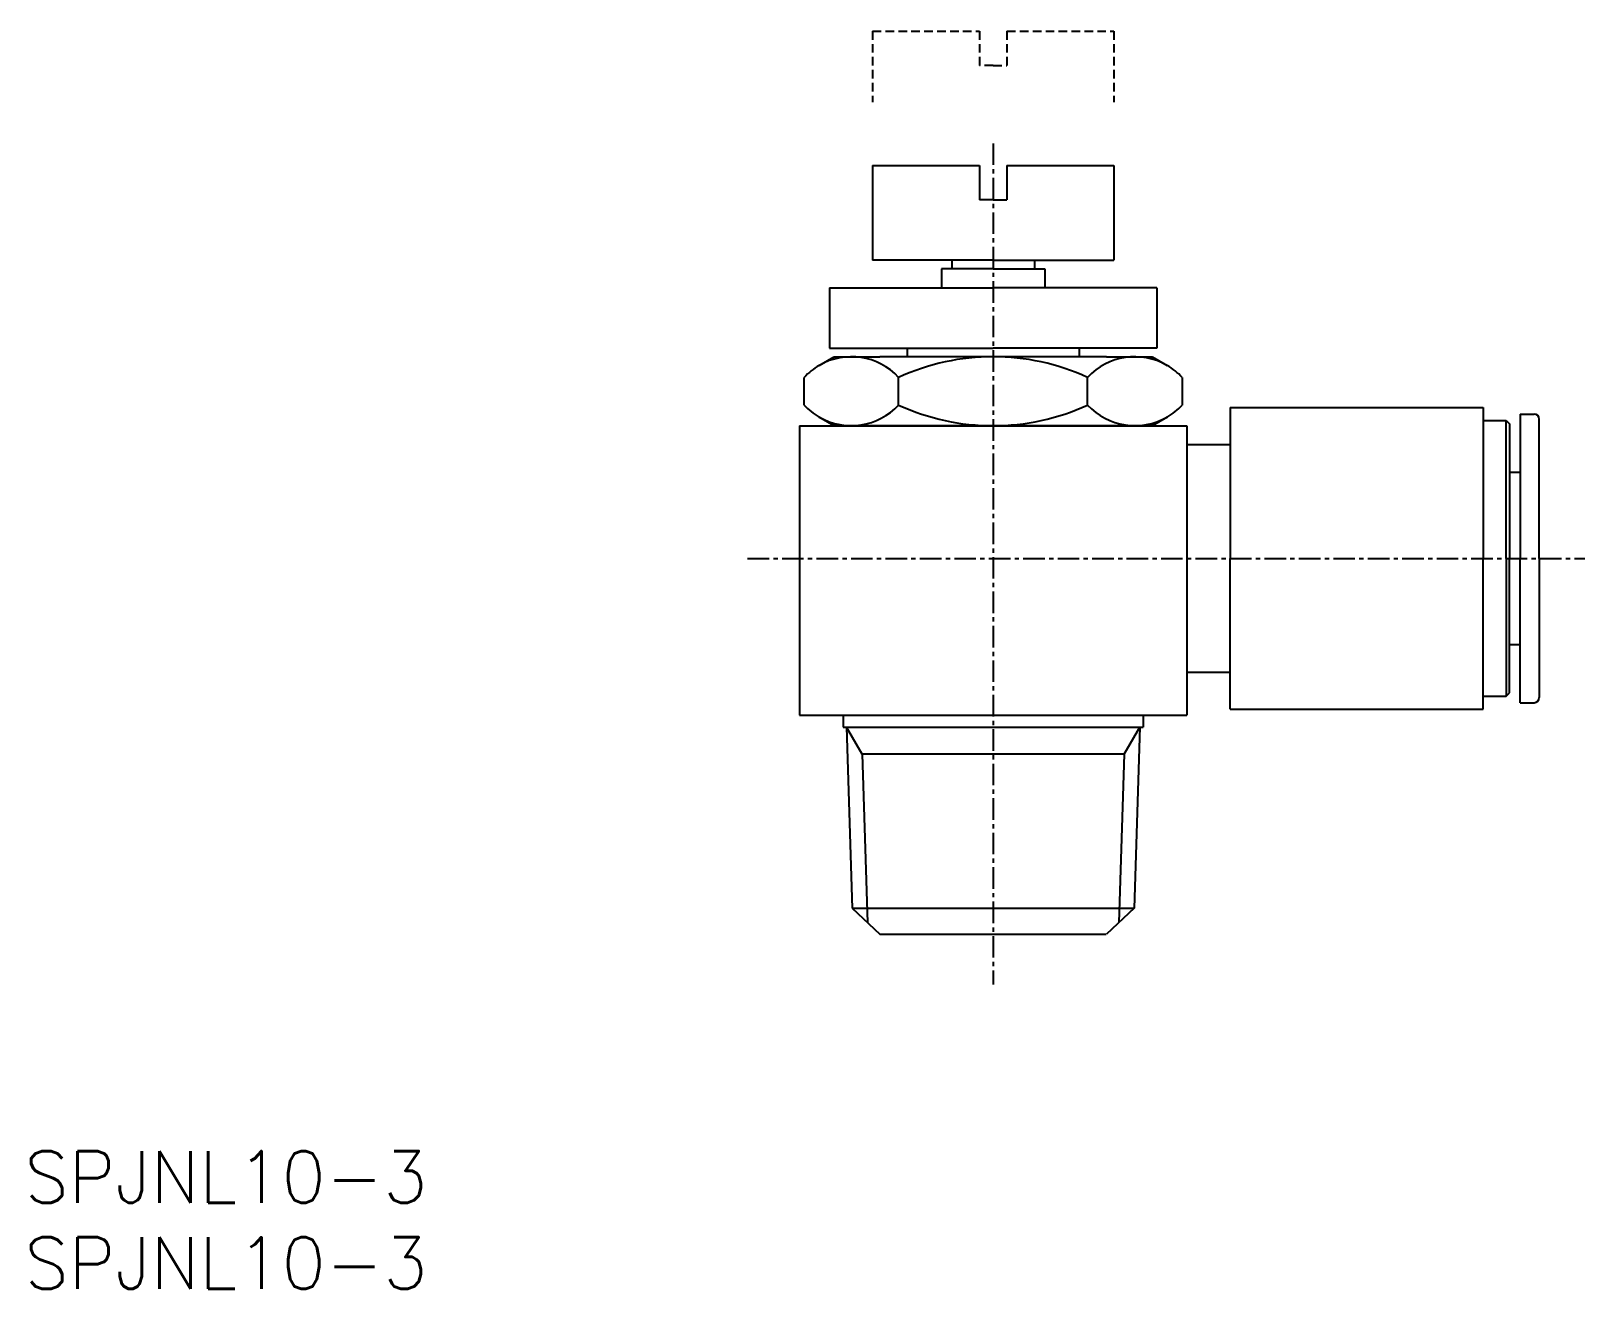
# Model space of a CAD drawing. Extents: x 0.4 to 90.6, y 0 to 73.
import ezdxf

# ---------------------------------------------------------------- set-up
doc = ezdxf.new("R2010")
doc.units = 0
doc.linetypes.add('CENTER', pattern=[2, 1.25, -0.25, 0.25, -0.25])
doc.linetypes.add('DASHED', pattern=[0.75, 0.5, -0.25])
doc.layers.get('0').update_dxf_attribs({"linetype": 'CONTINUOUS'})
doc.layers.add('CENTER', color=1, linetype='CENTER')
doc.styles.get("Standard").update_dxf_attribs({"font": 'txt.shx'})

# ---------------------------------------------------------------- blocks, each defined once
blk = doc.blocks.new('*U6')
at = {"color": 7, "linetype": 'CONTINUOUS'}
blk.add_text('SPJNL10-3', height=3, dxfattribs=at).set_placement((0, 0))
blk = doc.blocks.new('*U7')
at = {"color": 7, "linetype": 'CONTINUOUS'}
blk.add_text('SPJNL10-3', height=3, dxfattribs=at).set_placement((0, 5))

msp = doc.modelspace()

# ---------------------------------------------------------------- linework, layer by layer
at = {"color": 3, "linetype": 'DASHED'}
for p, q in [((49.231, 72.996), (49.231, 68.871)), ((49.231, 72.996), (55.431, 72.996)), ((55.431, 72.996), (55.431, 70.996)), ((57.031, 72.996), (63.231, 72.996)), ((57.031, 72.996), (57.031, 70.996)), ((63.231, 72.996), (63.231, 68.871)), ((56.231, 70.996), (55.431, 70.996)), ((56.231, 70.996), (57.031, 70.996))]:
    msp.add_line(p, q, dxfattribs=at)
at = {"color": 7, "linetype": 'CONTINUOUS'}
for p, q in [((49.231, 65.196), (49.231, 59.696)), ((49.231, 65.196), (55.431, 65.196)), ((55.431, 65.196), (55.431, 63.196)), ((57.031, 65.196), (63.231, 65.196)), ((57.031, 65.196), (57.031, 63.196)), ((63.231, 65.196), (63.231, 59.696)), ((56.231, 63.196), (55.431, 63.196)), ((56.231, 63.196), (57.031, 63.196)), ((56.231, 59.696), (49.231, 59.696)), ((53.831, 59.696), (53.831, 59.196)), ((56.231, 59.696), (63.231, 59.696)), ((58.631, 59.696), (58.631, 59.196)), ((56.231, 59.196), (53.231, 59.196)), ((53.231, 59.196), (53.231, 58.096)), ((56.231, 59.196), (59.231, 59.196)), ((59.231, 59.196), (59.231, 58.096)), ((46.731, 58.096), (56.231, 58.096)), ((46.731, 58.096), (46.731, 54.596)), ((65.731, 58.096), (56.231, 58.096)), ((65.731, 58.096), (65.731, 54.596)), ((46.731, 54.596), (56.231, 54.596)), ((51.231, 54.596), (51.231, 54.096)), ((65.731, 54.596), (56.231, 54.596)), ((61.231, 54.596), (61.231, 54.096)), ((46.137, 53.596), (47.003, 54.096)), ((47.003, 54.096), (49.652, 54.096)), ((62.809, 54.096), (49.652, 54.096)), ((62.809, 54.096), (65.458, 54.096)), ((65.458, 54.096), (66.325, 53.596)), ((45.261, 51.296), (45.261, 52.896)), ((50.746, 51.296), (50.746, 52.896)), ((61.716, 51.296), (61.716, 52.896)), ((67.2, 52.896), (67.2, 51.296)), ((47.003, 50.096), (46.137, 50.596)), ((66.325, 50.596), (65.458, 50.096)), ((69.981, 51.146), (84.681, 51.146)), ((69.981, 51.146), (69.981, 42.396)), ((84.681, 51.146), (84.681, 42.396)), ((86.831, 50.771), (87.631, 50.771)), ((86.831, 50.771), (86.831, 42.396)), ((44.981, 50.096), (44.981, 33.296)), ((44.981, 50.096), (67.481, 50.096)), ((51.175, 50.096), (47.003, 50.096)), ((61.287, 50.096), (51.175, 50.096)), ((65.458, 50.096), (61.287, 50.096)), ((67.481, 50.096), (67.481, 33.296)), ((84.681, 50.396), (86.005, 50.396)), ((86.005, 50.396), (86.205, 50.196)), ((86.005, 42.396), (86.005, 50.396)), ((86.205, 50.196), (86.205, 42.396)), ((87.931, 42.396), (87.931, 50.471)), ((67.481, 48.996), (69.981, 48.996)), ((86.205, 47.396), (86.831, 47.396)), ((69.981, 33.646), (69.981, 42.396)), ((84.681, 33.646), (84.681, 42.396)), ((86.005, 42.396), (86.005, 34.396)), ((86.205, 34.596), (86.205, 42.396)), ((86.831, 34.021), (86.831, 42.396)), ((87.931, 42.396), (87.931, 34.321)), ((86.205, 37.396), (86.831, 37.396)), ((67.481, 35.796), (69.981, 35.796)), ((84.681, 34.396), (86.005, 34.396)), ((86.005, 34.396), (86.205, 34.596)), ((69.981, 33.646), (84.681, 33.646)), ((86.831, 34.021), (87.631, 34.021)), ((44.981, 33.296), (67.481, 33.296)), ((47.531, 33.296), (47.531, 32.596)), ((47.531, 32.596), (64.931, 32.596)), ((47.723, 32.596), (48.051, 22.096)), ((48.628, 31.029), (47.723, 32.596)), ((63.833, 31.029), (64.738, 32.596)), ((64.738, 32.596), (64.41, 22.096)), ((64.931, 33.296), (64.931, 32.596)), ((63.833, 31.029), (48.628, 31.029)), ((48.628, 31.029), (48.933, 21.267)), ((63.833, 31.029), (63.528, 21.267)), ((48.051, 22.096), (49.647, 20.596)), ((48.051, 22.096), (64.41, 22.096)), ((64.41, 22.096), (62.814, 20.596)), ((49.647, 20.596), (62.785, 20.596))]:
    msp.add_line(p, q, dxfattribs=at)
for centre, radius, start, end in [((48.004, 50.363), 3.734, 120, 137.26556), ((48.004, 50.363), 3.734, 42.73444, 120), ((56.231, 40.962), 13.135, 65.31796, 114.68204), ((64.458, 50.363), 3.734, 60, 137.26556), ((64.458, 50.363), 3.734, 42.73444, 60), ((48.004, 53.83), 3.734, 222.73444, 240), ((48.004, 53.83), 3.734, 240, 317.26556), ((56.231, 63.231), 13.135, 245.31796, 294.68204), ((64.458, 53.83), 3.734, 222.73444, 300), ((64.458, 53.83), 3.734, 300, 317.26556), ((87.631, 50.471), 0.3, 0, 90), ((87.631, 34.321), 0.3, 270, 0)]:
    msp.add_arc(centre, radius, start, end, dxfattribs=at)
at = {"layer": 'CENTER', "color": 1, "linetype": 'CENTER'}
for p, q in [((56.231, 66.475), (56.231, 17.664)), ((41.981, 42.396), (90.582, 42.396))]:
    msp.add_line(p, q, dxfattribs=at)

# ---------------------------------------------------------------- block references
at = {"color": 7, "linetype": 'CONTINUOUS'}
for name in ['*U7', '*U6']:
    msp.add_blockref(name, (0, 0), dxfattribs=at)

doc.saveas('drawing.dxf')
